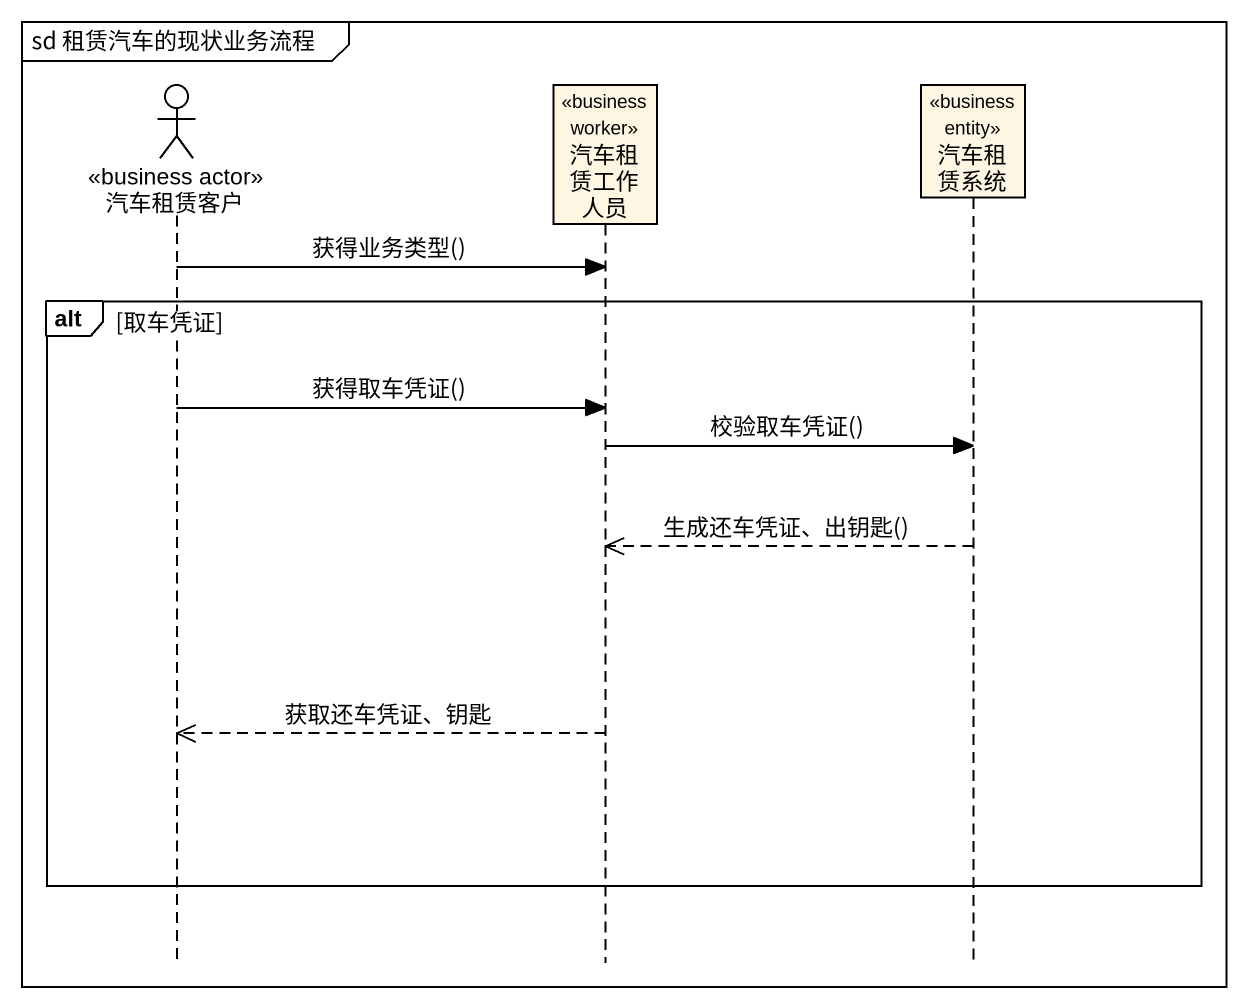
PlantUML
@startuml
mainframe sd 租赁汽车的现状业务流程
hide footbox
actor 汽车租赁客户 <<business actor>>
participant 汽车租赁工作人员 <<business worker>>
participant 汽车租赁系统 <<business entity>>

汽车租赁客户 -> 汽车租赁工作人员 : 获得业务类型()
alt 取车凭证
  汽车租赁客户 -> 汽车租赁工作人员 : 获得取车凭证()
  汽车租赁工作人员 -> 汽车租赁系统 : 校验取车凭证()
  汽车租赁系统 -->> 汽车租赁工作人员 : 生成还车凭证、出钥匙()
  汽车租赁工作人员 -->> 汽车租赁客户 : 获取还车凭证、钥匙
end
@enduml
